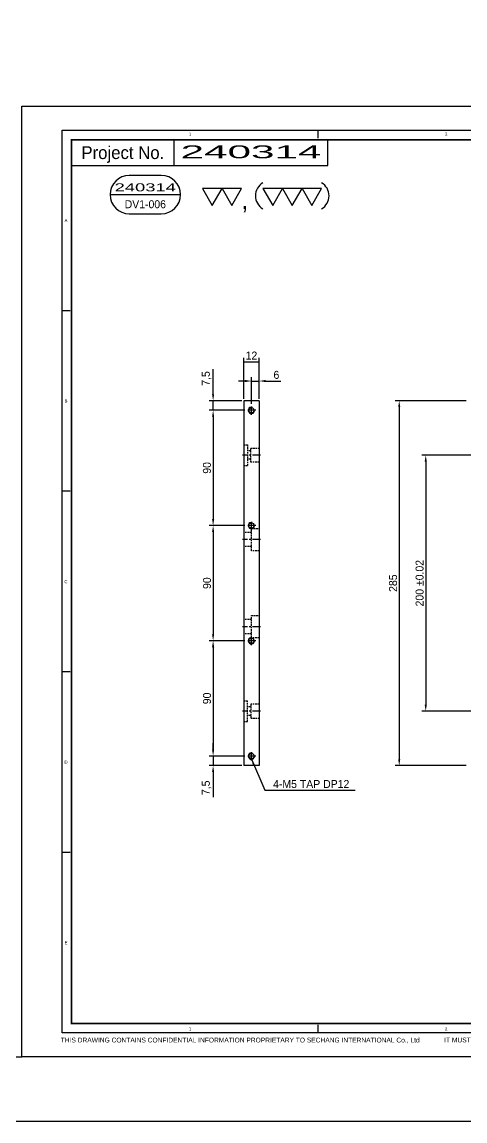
# Model space of a CAD drawing. Header units: inches. Extents: x 0 to 77285, y -118 to 40065.
# Drawn here: x 73741 to 74087, y 24867 to 25726 of the extents above; entities that cross this region are included whole.
import ezdxf
from ezdxf.enums import TextEntityAlignment as Align

# ---------------------------------------------------------------- set-up
doc = ezdxf.new("R2010")
doc.units = ezdxf.units.IN
doc.header["$LTSCALE"] = 5
doc.header["$MEASUREMENT"] = 0
doc.linetypes.add('CENTER', pattern=[2, 1.25, -0.25, 0.25, -0.25])
doc.linetypes.add('HIDDEN', pattern=[0.375, 0.25, -0.125])
for name, color, linetype in [('11', 1, 'CENTER'), ('22', 2, 'HIDDEN'), ('T', 3, 'Continuous')]:
    doc.layers.add(name, color=color, linetype=linetype)
doc.styles.add('SCI', font='')
doc.styles.get('SCI').set_extended_font_data('Gulim')
doc.dimstyles.new('SCH', dxfattribs={"dimtxt": 2.5, "dimasz": 2, "dimexe": 1.25, "dimexo": 0.625, "dimtad": 1, "dimdec": 8, "dimtxsty": 'SCI', "dimcen": 2.5, "dimclrd": 4, "dimclre": 4, "dimclrt": 7, "dimadec": 8, "dimazin": 2, "dimtfac": 1, "dimtdec": 8, "dimtmove": 0, "dimatfit": 3, "dimfxl": 1, "dimarcsym": 0})

# ---------------------------------------------------------------- blocks, each defined once
blk = doc.blocks.new('A$Ce28dd634')
for p, q in [((-6, -7.5), (-6, 277.5)), ((-6, 277.5), (6, 277.5)), ((6, -7.5), (6, 277.5)), ((-6, -7.5), (6, -7.5))]:
    blk.add_line(p, q)
for centre in [(0, 270), (0, 180), (0, 90), (0, 0)]:
    blk.add_circle(centre, 2.07)
at = {"layer": '11'}
for p, q in [((-3.5, 270), (3.5, 270)), ((0, 273.5), (0, 266.5)), ((-7, 235), (7, 235)), ((0, 183.5), (0, 176.5)), ((-3.5, 180), (3.5, 180)), ((-7, 169), (7, 169)), ((-7, 101), (7, 101)), ((-3.5, 90), (3.5, 90)), ((0, 93.5), (0, 86.5)), ((-7, 35), (7, 35)), ((-3.5, 0), (3.5, 0)), ((0, 3.5), (0, -3.5))]:
    blk.add_line(p, q, dxfattribs=at)
at = {"layer": '22'}
for p, q in [((0.5, 240.5), (-6, 240.5)), ((0.5, 229.5), (0.5, 240.5)), ((3, 243), (3, 227)), ((6, 243), (3, 243)), ((0.5, 238.3), (3, 238.3)), ((-6, 229.5), (0.5, 229.5)), ((0.5, 231.7), (3, 231.7)), ((6, 227), (3, 227)), ((-6, 177.75), (0, 177.75)), ((0, 177.75), (0, 160.25)), ((0, 174.5), (6, 174.5)), ((0, 163.5), (6, 163.5)), ((0, 160.25), (-6, 160.25)), ((-6, 109.75), (0, 109.75)), ((0, 109.75), (0, 92.25)), ((0, 106.5), (6, 106.5)), ((0, 95.5), (6, 95.5)), ((0, 92.25), (-6, 92.25)), ((3, 27), (3, 43)), ((6, 43), (3, 43)), ((-6, 40.5), (0.5, 40.5)), ((0.5, 40.5), (0.5, 29.5)), ((0.5, 38.3), (3, 38.3)), ((0.5, 29.5), (-6, 29.5)), ((0.5, 31.7), (3, 31.7)), ((6, 27), (3, 27))]:
    blk.add_line(p, q, dxfattribs=at)
at = {"layer": 'T'}
for centre in [(0, 270), (0, 180), (0, 90), (0, 0)]:
    blk.add_arc(centre, 2.5, 255, 165, dxfattribs=at)
blk = doc.blocks.new('J2')
for p, q in [((0, 2.25), (-2.6, 2.25)), ((-2.6, 2.25), (-1.3, 0)), ((-1.3, 0), (0, 2.25)), ((2.6, 2.25), (0, 2.25)), ((0, 2.25), (1.3, 0)), ((1.3, 0), (2.6, 2.25))]:
    blk.add_line(p, q)
blk = doc.blocks.new('J3')
for p, q in [((-3.9, 2.25), (-2.6, 0)), ((-1.3, 2.25), (-3.9, 2.25)), ((-2.6, 0), (-1.3, 2.25)), ((-1.3, 2.25), (0, 0)), ((1.3, 2.25), (-1.3, 2.25)), ((0, 0), (1.3, 2.25)), ((1.3, 2.25), (2.6, 0)), ((3.9, 2.25), (1.3, 2.25)), ((2.6, 0), (3.9, 2.25))]:
    blk.add_line(p, q)
blk = doc.blocks.new('A$C645fd8c3')
at = {"color": 2}
for p, q in [((12.5, -289.5), (12.5, -7.5)), ((12.5, -7.5), (412.5, -7.5)), ((92.5, -10), (92.5, -7.5)), ((15, -63.9), (12.5, -63.9)), ((15, -120.3), (12.5, -120.3)), ((15, -176.7), (12.5, -176.7)), ((15, -233.1), (12.5, -233.1)), ((92.5, -289.5), (92.5, -287)), ((412.5, -289.5), (12.5, -289.5))]:
    blk.add_line(p, q, dxfattribs=at)
at = {"color": 40}
for p, q in [((47.5, -18.5), (47.5, -10.5)), ((95.5, -18.5), (95.5, -10.5))]:
    blk.add_line(p, q, dxfattribs=at)
at = {"color": 7, "linetype": 'Continuous'}
blk.add_line((27.52, -27.62), (49.52, -27.62), dxfattribs=at)
at = {"color": 40, "const_width": 0.5}
blk.add_lwpolyline([(15.5, -286.5), (15.5, -10.5), (409.5, -10.5), (409.5, -286.5)], close=True, dxfattribs=at)
at = {"color": 40}
blk.add_lwpolyline([(15.5, -18.5), (95.5, -18.5)], dxfattribs=at)
blk.add_lwpolyline([(33.52, -21.62, 1), (33.52, -33.62), (43.52, -33.62, 1), (43.52, -21.62)], format="xyb", close=True)
for centre, start, end in [((77.61, -27.99), 120, 240), ((91.22, -27.99), 300, 60)]:
    blk.add_arc(centre, 4.69, start, end)
at = {"layer": 'Defpoints', "color": 1}
blk.add_lwpolyline([(0, -297), (0, 0), (420, 0), (420, -297)], close=True, dxfattribs=at)
at = {"xscale": 2.34375, "yscale": 2.34375, "zscale": 2.34375}
for name, p in [('J2', (62.5, -31.03)), ('J3', (84.42, -31.03))]:
    blk.add_blockref(name, p, dxfattribs=at)
at = {"color": 2, "style": 'SCI'}
for s, p in [('1', (52.5, -8.75)), ('2', (132.5, -8.75)), ('A', (13.75, -35.7)), ('B', (13.75, -92.1)), ('C', (13.75, -148.5)), ('D', (13.75, -204.9)), ('E', (13.75, -261.3)), ('1', (52.5, -288.25)), ('2', (132.5, -288.25))]:
    blk.add_text(s, height=1, dxfattribs=at).set_placement(p, align=Align.MIDDLE_CENTER)
at = {"style": 'SCI'}
for s, height, p in [('Project No.', 4, (31.5, -14.5)), (',', 5.86, (69.61, -29.14))]:
    blk.add_text(s, height=height, dxfattribs=at).set_placement(p, align=Align.MIDDLE_CENTER)
at = {"color": 3, "linetype": 'Continuous', "style": 'SCI'}
for s, p in [('THIS DRAWING CONTAINS CONFIDENTIAL INFORMATION PROPRIETARY TO SECHANG INTERNATIONAL Co., Ltd  ', (12.11, -292.46)), ('IT MUST NOT BE REPRODUCED OR DISCLOSED TO OTHERS OR USED IN ANY OTHER WAY IN WHOLE OR PART EXCEPT AN AUTHORIZED IN WRITING BY SECHANG INTERNATIONAL Co., Ltd.', (131.88, -292.43))]:
    blk.add_text(s, height=1.5, dxfattribs=at).set_placement(p)
blk = doc.blocks.new('*D1911')
at = {"color": 4, "lineweight": -2, "transparency": 16777216}
for p, q in [((74177.7, 25387.42), (74053.56, 25387.42)), ((74056.68, 25382.42), (74056.68, 25192.42)), ((74177.7, 25187.42), (74053.56, 25187.42))]:
    blk.add_line(p, q, dxfattribs=at)
at = {"color": 4, "transparency": 16777216}
for points in [[(74055.85, 25382.42), (74057.51, 25382.42), (74056.68, 25387.42)], [(74055.85, 25192.42), (74057.51, 25192.42), (74056.68, 25187.42)]]:
    blk.add_solid(points, dxfattribs=at)
at = {"layer": 'Defpoints', "color": 0, "transparency": 16777216}
for p in [(74179.26, 25387.42, 0), (74056.68, 25187.42), (74179.26, 25187.42, 0)]:
    blk.add_point(p, dxfattribs=at)
at = {"color": 7, "transparency": 16777216, "insert": (74051.91, 25287.42), "char_height": 6.25, "attachment_point": 5, "rotation": 90, "style": 'SCI'}
blk.add_mtext('200 %%P0.02', dxfattribs=at)
blk = doc.blocks.new('*D1912')
at = {"color": 4, "lineweight": -2, "transparency": 16777216}
for p, q in [((74088.2, 25429.92), (74032.82, 25429.92)), ((74035.95, 25424.92), (74035.95, 25149.92)), ((74088.2, 25144.92), (74032.82, 25144.92))]:
    blk.add_line(p, q, dxfattribs=at)
at = {"color": 4, "transparency": 16777216}
for points in [[(74035.11, 25424.92), (74036.78, 25424.92), (74035.95, 25429.92)], [(74035.11, 25149.92), (74036.78, 25149.92), (74035.95, 25144.92)]]:
    blk.add_solid(points, dxfattribs=at)
at = {"layer": 'Defpoints', "color": 0, "transparency": 16777216}
for p in [(74089.76, 25429.92), (74035.95, 25144.92), (74089.76, 25144.92)]:
    blk.add_point(p, dxfattribs=at)
at = {"color": 7, "transparency": 16777216, "insert": (74031.18, 25287.42), "char_height": 6.25, "attachment_point": 5, "rotation": 90, "style": 'SCI'}
blk.add_mtext('285', dxfattribs=at)
blk = doc.blocks.new('*D1915')
at = {"color": 4, "lineweight": -2, "transparency": 16777216}
for p, q in [((73890.64, 25434.92), (73890.64, 25454.57)), ((73913, 25429.92), (73887.52, 25429.92)), ((73915.5, 25422.42), (73887.52, 25422.42)), ((73890.64, 25422.42), (73890.64, 25429.92)), ((73890.64, 25417.42), (73890.64, 25412.42))]:
    blk.add_line(p, q, dxfattribs=at)
at = {"color": 4, "transparency": 16777216}
for points in [[(73889.81, 25434.92), (73891.47, 25434.92), (73890.64, 25429.92)], [(73889.81, 25417.42), (73891.47, 25417.42), (73890.64, 25422.42)]]:
    blk.add_solid(points, dxfattribs=at)
at = {"layer": 'Defpoints', "color": 0, "transparency": 16777216}
for p in [(73890.64, 25429.92), (73914.57, 25429.92), (73917.07, 25422.42)]:
    blk.add_point(p, dxfattribs=at)
at = {"color": 7, "transparency": 16777216, "insert": (73885.49, 25447.25), "char_height": 6.25, "attachment_point": 5, "rotation": 90, "style": 'SCI'}
blk.add_mtext('7,5', dxfattribs=at)
blk = doc.blocks.new('*D1916')
at = {"color": 4, "lineweight": -2, "transparency": 16777216}
for p, q in [((73915.5, 25422.42), (73887.52, 25422.42)), ((73890.64, 25417.42), (73890.64, 25337.42)), ((73915.5, 25332.42), (73887.52, 25332.42))]:
    blk.add_line(p, q, dxfattribs=at)
at = {"color": 4, "transparency": 16777216}
for points in [[(73889.81, 25417.42), (73891.47, 25417.42), (73890.64, 25422.42)], [(73889.81, 25337.42), (73891.47, 25337.42), (73890.64, 25332.42)]]:
    blk.add_solid(points, dxfattribs=at)
at = {"layer": 'Defpoints', "color": 0, "transparency": 16777216}
for p in [(73917.07, 25422.42), (73890.64, 25332.42), (73917.07, 25332.42)]:
    blk.add_point(p, dxfattribs=at)
at = {"color": 7, "transparency": 16777216, "insert": (73885.87, 25377.42), "char_height": 6.25, "attachment_point": 5, "rotation": 90, "style": 'SCI'}
blk.add_mtext('90', dxfattribs=at)
blk = doc.blocks.new('*D1917')
at = {"color": 4, "lineweight": -2, "transparency": 16777216}
for p, q in [((73915.5, 25332.42), (73887.52, 25332.42)), ((73890.64, 25327.42), (73890.64, 25247.42)), ((73915.5, 25242.42), (73887.52, 25242.42))]:
    blk.add_line(p, q, dxfattribs=at)
at = {"color": 4, "transparency": 16777216}
for points in [[(73889.81, 25327.42), (73891.47, 25327.42), (73890.64, 25332.42)], [(73889.81, 25247.42), (73891.47, 25247.42), (73890.64, 25242.42)]]:
    blk.add_solid(points, dxfattribs=at)
at = {"layer": 'Defpoints', "color": 0, "transparency": 16777216}
for p in [(73917.07, 25332.42), (73890.64, 25242.42), (73917.07, 25242.42)]:
    blk.add_point(p, dxfattribs=at)
at = {"color": 7, "transparency": 16777216, "insert": (73885.87, 25287.42), "char_height": 6.25, "attachment_point": 5, "rotation": 90, "style": 'SCI'}
blk.add_mtext('90', dxfattribs=at)
blk = doc.blocks.new('*D1918')
at = {"color": 4, "lineweight": -2, "transparency": 16777216}
for p, q in [((73915.5, 25242.42), (73887.52, 25242.42)), ((73890.64, 25237.42), (73890.64, 25157.42)), ((73915.5, 25152.42), (73887.52, 25152.42))]:
    blk.add_line(p, q, dxfattribs=at)
at = {"color": 4, "transparency": 16777216}
for points in [[(73889.81, 25237.42), (73891.47, 25237.42), (73890.64, 25242.42)], [(73889.81, 25157.42), (73891.47, 25157.42), (73890.64, 25152.42)]]:
    blk.add_solid(points, dxfattribs=at)
at = {"layer": 'Defpoints', "color": 0, "transparency": 16777216}
for p in [(73917.07, 25242.42), (73890.64, 25152.42), (73917.07, 25152.42)]:
    blk.add_point(p, dxfattribs=at)
at = {"color": 7, "transparency": 16777216, "insert": (73885.87, 25197.42), "char_height": 6.25, "attachment_point": 5, "rotation": 90, "style": 'SCI'}
blk.add_mtext('90', dxfattribs=at)
blk = doc.blocks.new('*D1919')
at = {"color": 4, "lineweight": -2, "transparency": 16777216}
for p, q in [((73890.64, 25157.42), (73890.64, 25162.42)), ((73915.5, 25152.42), (73887.52, 25152.42)), ((73890.64, 25152.42), (73890.64, 25144.92)), ((73913, 25144.92), (73887.52, 25144.92)), ((73890.64, 25139.92), (73890.64, 25120.27))]:
    blk.add_line(p, q, dxfattribs=at)
at = {"color": 4, "transparency": 16777216}
for points in [[(73889.81, 25157.42), (73891.47, 25157.42), (73890.64, 25152.42)], [(73889.81, 25139.92), (73891.47, 25139.92), (73890.64, 25144.92)]]:
    blk.add_solid(points, dxfattribs=at)
at = {"layer": 'Defpoints', "color": 0, "transparency": 16777216}
for p in [(73917.07, 25152.42), (73890.64, 25144.92), (73914.57, 25144.92)]:
    blk.add_point(p, dxfattribs=at)
at = {"color": 7, "transparency": 16777216, "insert": (73885.49, 25127.6), "char_height": 6.25, "attachment_point": 5, "rotation": 90, "style": 'SCI'}
blk.add_mtext('7,5', dxfattribs=at)
blk = doc.blocks.new('*D1920')
at = {"color": 4, "lineweight": -2, "transparency": 16777216}
for p, q in [((73920.57, 25427.49), (73920.57, 25448.4)), ((73926.57, 25431.49), (73926.57, 25448.4)), ((73915.57, 25445.28), (73910.57, 25445.28)), ((73920.57, 25445.28), (73926.57, 25445.28)), ((73931.57, 25445.28), (73943.56, 25445.28))]:
    blk.add_line(p, q, dxfattribs=at)
at = {"color": 4, "transparency": 16777216}
for points in [[(73915.57, 25446.11), (73915.57, 25444.45), (73920.57, 25445.28)], [(73931.57, 25446.11), (73931.57, 25444.45), (73926.57, 25445.28)]]:
    blk.add_solid(points, dxfattribs=at)
at = {"layer": 'Defpoints', "color": 0, "transparency": 16777216}
for p in [(73926.57, 25445.28), (73920.57, 25425.92), (73926.57, 25429.92)]:
    blk.add_point(p, dxfattribs=at)
at = {"color": 7, "transparency": 16777216, "insert": (73940.06, 25450.05), "char_height": 6.25, "attachment_point": 5, "style": 'SCI'}
blk.add_mtext('6', dxfattribs=at)
blk = doc.blocks.new('*D1921')
at = {"color": 4, "lineweight": -2, "transparency": 16777216}
for p, q in [((73914.57, 25431.49), (73914.57, 25463.51)), ((73914.57, 25460.38), (73926.57, 25460.38)), ((73926.57, 25431.49), (73926.57, 25463.51))]:
    blk.add_line(p, q, dxfattribs=at)
at = {"layer": 'Defpoints', "color": 0, "transparency": 16777216}
for p in [(73926.57, 25460.38), (73914.57, 25429.92), (73926.57, 25429.92)]:
    blk.add_point(p, dxfattribs=at)
at = {"color": 7, "transparency": 16777216, "insert": (73920.57, 25465.16), "char_height": 6.25, "attachment_point": 5, "style": 'SCI'}
blk.add_mtext('12', dxfattribs=at)

msp = doc.modelspace()

# ---------------------------------------------------------------- linework, layer by layer
msp.add_lwpolyline([(71242.24907534, 24867.38723426), (75624.6909504, 24867.38723426), (75624.6909504, 26583.94407367), (71242.24907534, 26583.94407367)], close=True)
at = {"layer": 'Defpoints'}
msp.add_line((73713.56341748, 24917.38723426), (73741.39200302, 24917.38723426), dxfattribs=at)

# ---------------------------------------------------------------- block references
at = {"color": 3, "xscale": 2.5, "yscale": 2.5, "zscale": 2.5}
msp.add_blockref('A$C645fd8c3', (73741.39200302, 25659.88723426), dxfattribs=at)
at = {"rotation": 180}
msp.add_blockref('A$Ce28dd634', (73920.5671786, 25422.42366995), dxfattribs=at)

# ---------------------------------------------------------------- texts
at = {"style": 'SCI'}
for height, width, p, p2 in [(10, 2.339307, (73865.27349708, 25619.26090702), (73975.16797945, 25619.26090702)), (6.25, 1.63101, (73813.69993389, 25593.40927664), (73861.58778327, 25593.40927664))]:
    msp.add_text('240314', height=height, dxfattribs=dict(at, width=width)).set_placement(p, p2, align=Align.FIT)
msp.add_text('DV1-006', height=6.25, dxfattribs=at).set_placement((73837.70169407, 25583.33877899), align=Align.MIDDLE_CENTER)
at = {"color": 7, "insert": (73937.47037643, 25127.3451101), "char_height": 6.25, "attachment_point": 7, "style": 'SCI'}
msp.add_mtext('4-M5 TAP DP12', dxfattribs=at)

# ---------------------------------------------------------------- dimensions: what is measured, and where the dimension line sits
for base, p1, picture, middle in [((73926.5671785953, 25460.3837757204), (73914.5671785953, 25429.9236699524), '*D1921', (73920.5671785953, 25465.1586592091)), ((73926.5671785953, 25445.2793292564), (73920.5671785953, 25425.9236699524), '*D1920', (73940.0645987019, 25450.0458905081))]:
    dim = msp.add_linear_dim(base=base, p1=p1, p2=(73926.5671785953, 25429.9236699524), dimstyle='SCH', override={"dimscale": 2.5, "dimcen": 1})
    dim.commit()
    dim.dimension.update_dxf_attribs({"geometry": picture, "text_midpoint": middle})
for base, p1, p2, override, picture, middle in [((73890.6404923327, 25429.9236699524), (73917.0671785953, 25422.4236699524), (73914.5671785953, 25429.9236699524), {"dimscale": 2.5, "dimcen": 1}, '*D1915', (73885.4911081782, 25447.2493190869)), ((73890.6404923327, 25332.4236699524), (73917.0671785953, 25422.4236699524), (73917.0671785953, 25332.4236699524), {"dimscale": 2.5, "dimcen": 1}, '*D1916', (73885.873931081, 25377.4236699524)), ((74035.9469120737, 25144.9236699524), (74089.7627743272, 25429.9236699524), (74089.7627743272, 25144.9236699524), {"dimscale": 2.5, "dimcen": 1}, '*D1912', (74031.1803508221, 25287.4236699524)), ((73890.6404923328, 25242.4236699524), (73917.0671785953, 25332.4236699524), (73917.0671785953, 25242.4236699524), {"dimscale": 2.5, "dimcen": 1, "dimtmove": 1}, '*D1917', (73885.8739310811, 25287.4236699524)), ((73890.6404923328, 25152.4236699525), (73917.0671785953, 25242.4236699524), (73917.0671785953, 25152.4236699525), {"dimscale": 2.5, "dimcen": 1, "dimtmove": 1}, '*D1918', (73885.8739310812, 25197.4236699524)), ((73890.6404923329, 25144.9236699525), (73917.0671785953, 25152.4236699525), (73914.5671785953, 25144.9236699525), {"dimscale": 2.5, "dimcen": 1}, '*D1919', (73885.4911081784, 25127.5980208179))]:
    dim = msp.add_linear_dim(base=base, p1=p1, p2=p2, angle=90, dimstyle='SCH', override=override)
    dim.commit()
    dim.dimension.update_dxf_attribs({"geometry": picture, "text_midpoint": middle})
dim = msp.add_linear_dim(base=(74056.681108704, 25187.4236699523), p1=(74179.2627743272, 25387.4236699524, -0.0000000019), p2=(74179.2627743272, 25187.4236699523, -0.0000000019), angle=90, text='<> %%P0.02', dimstyle='SCH', override={"dimscale": 2.5, "dimcen": 1})
dim.commit()
dim.dimension.update_dxf_attribs({"geometry": '*D1911', "text_midpoint": (74051.9145474524, 25287.4236699523)})

# ---------------------------------------------------------------- leaders
at = {"annotation_type": 0, "has_hookline": 1, "hookline_direction": 0, "text_width": 64.13948069}
msp.add_leader([(73920.5671786, 25149.92366995), (73930.90787643, 25125.7826101), (73935.90787643, 25125.7826101)], dimstyle='SCH', override={"dimscale": 2.5, "dimgap": 0.625, "dimtad": 1, "dimcen": 1}, dxfattribs=at)

doc.saveas('drawing.dxf')
